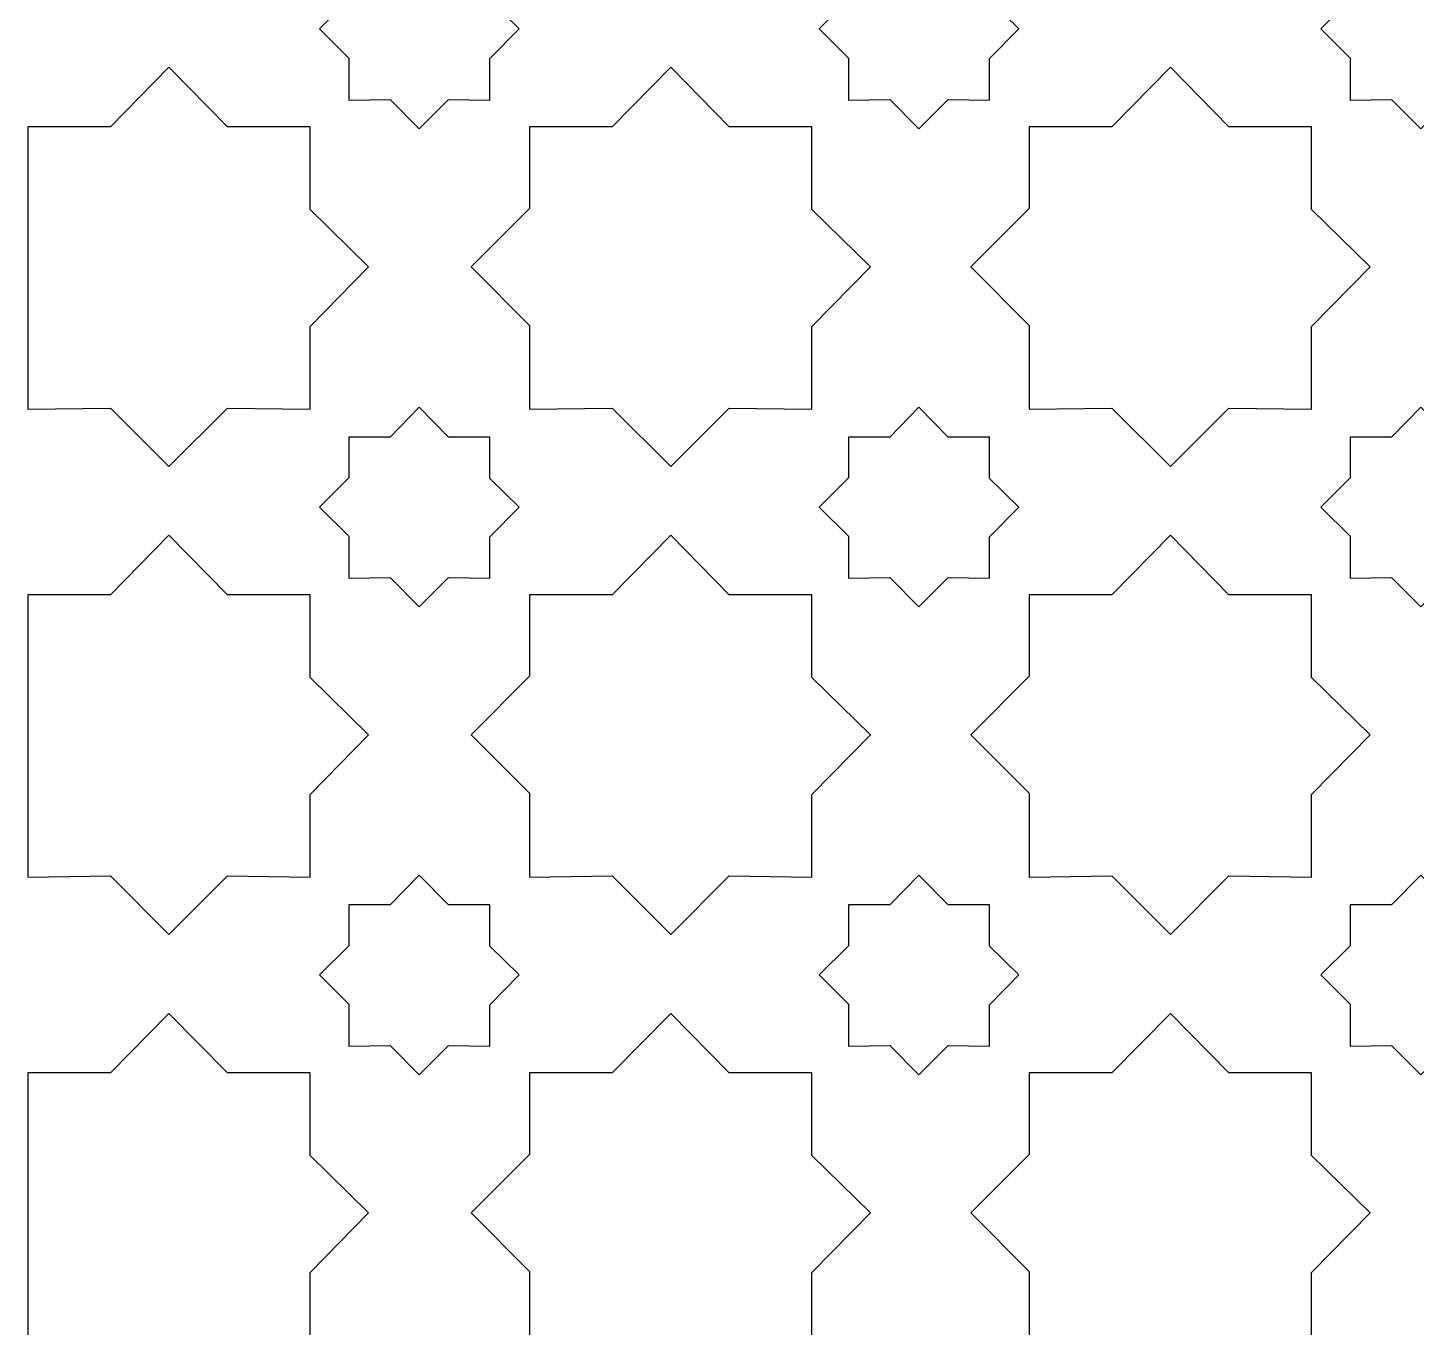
# Model space of a CAD drawing. Header units: centimetres. Extents: x -82 to 82, y -124 to 124.
# Drawn here: x -82.41 to -47.98, y -91.1 to -58.89 of the extents above; entities that cross this region are included whole.
import ezdxf

# ---------------------------------------------------------------- set-up
doc = ezdxf.new("R2010")
doc.units = ezdxf.units.CM
doc.header["$MEASUREMENT"] = 0
doc.layers.add('layer 1', color=7, linetype='Continuous')

msp = doc.modelspace()

# ---------------------------------------------------------------- linework, layer by layer
at = {"layer": 'layer 1', "color": 175}
for points, knots in [([(-74.45316, -58.18754), (-74.45316, -58.18754), (-74.45316, -57.17603), (-74.45316, -57.17603), (-74.45316, -57.17603), (-74.45316, -57.17603), (-73.42795, -57.17603), (-73.42795, -57.17603), (-73.42795, -57.17603), (-73.42795, -57.17603), (-72.70307, -56.43744), (-72.70307, -56.43744), (-72.70307, -56.43744), (-72.70307, -56.43744), (-71.97817, -57.17603), (-71.97817, -57.17603), (-71.97817, -57.17603), (-71.97817, -57.17603), (-70.95298, -57.17603), (-70.95298, -57.17603), (-70.95298, -57.17603), (-70.95298, -57.17603), (-70.95298, -58.20122), (-70.95298, -58.20122), (-70.95298, -58.20122), (-70.95298, -58.20122), (-70.22806, -58.91244), (-70.22806, -58.91244), (-70.22806, -58.91244), (-70.22806, -58.91244), (-70.95298, -59.65105), (-70.95298, -59.65105), (-70.95298, -59.65105), (-70.95298, -59.65105), (-70.95298, -60.67621), (-70.95298, -60.67621), (-70.95298, -60.67621), (-70.95298, -60.67621), (-71.97812, -60.66252), (-71.97812, -60.66252), (-71.97812, -60.66252), (-71.97812, -60.66252), (-72.70307, -61.38744), (-72.70307, -61.38744), (-72.70307, -61.38744), (-72.70307, -61.38744), (-73.42799, -60.66251), (-73.42799, -60.66251), (-73.42799, -60.66251), (-73.42799, -60.66251), (-74.45316, -60.67621), (-74.45316, -60.67621), (-74.45316, -60.67621), (-74.45316, -60.67621), (-74.45316, -59.63734), (-74.45316, -59.63734), (-74.45316, -59.63734), (-74.45316, -59.63734), (-75.17806, -58.91244), (-75.17806, -58.91244), (-75.17806, -58.91244), (-75.17806, -58.91244), (-74.45316, -58.18754), (-74.45316, -58.18754)], [0, 0, 0, 0, 0.05882353, 0.05882353, 0.05882353, 0.05882353, 0.11764706, 0.11764706, 0.11764706, 0.11764706, 0.17647059, 0.17647059, 0.17647059, 0.17647059, 0.23529412, 0.23529412, 0.23529412, 0.23529412, 0.29411765, 0.29411765, 0.29411765, 0.29411765, 0.35294118, 0.35294118, 0.35294118, 0.35294118, 0.41176471, 0.41176471, 0.41176471, 0.41176471, 0.47058824, 0.47058824, 0.47058824, 0.47058824, 0.52941176, 0.52941176, 0.52941176, 0.52941176, 0.58823529, 0.58823529, 0.58823529, 0.58823529, 0.64705882, 0.64705882, 0.64705882, 0.64705882, 0.70588235, 0.70588235, 0.70588235, 0.70588235, 0.76470588, 0.76470588, 0.76470588, 0.76470588, 0.82352941, 0.82352941, 0.82352941, 0.82352941, 0.88235294, 0.88235294, 0.88235294, 0.88235294, 1, 1, 1, 1]), ([(-62.06116, -58.18754), (-62.06116, -58.18754), (-62.06116, -57.17603), (-62.06116, -57.17603), (-62.06116, -57.17603), (-62.06116, -57.17603), (-61.03595, -57.17603), (-61.03595, -57.17603), (-61.03595, -57.17603), (-61.03595, -57.17603), (-60.31107, -56.43744), (-60.31107, -56.43744), (-60.31107, -56.43744), (-60.31107, -56.43744), (-59.58617, -57.17603), (-59.58617, -57.17603), (-59.58617, -57.17603), (-59.58617, -57.17603), (-58.56098, -57.17603), (-58.56098, -57.17603), (-58.56098, -57.17603), (-58.56098, -57.17603), (-58.56098, -58.20122), (-58.56098, -58.20122), (-58.56098, -58.20122), (-58.56098, -58.20122), (-57.83606, -58.91244), (-57.83606, -58.91244), (-57.83606, -58.91244), (-57.83606, -58.91244), (-58.56098, -59.65105), (-58.56098, -59.65105), (-58.56098, -59.65105), (-58.56098, -59.65105), (-58.56098, -60.67621), (-58.56098, -60.67621), (-58.56098, -60.67621), (-58.56098, -60.67621), (-59.58612, -60.66252), (-59.58612, -60.66252), (-59.58612, -60.66252), (-59.58612, -60.66252), (-60.31107, -61.38744), (-60.31107, -61.38744), (-60.31107, -61.38744), (-60.31107, -61.38744), (-61.03599, -60.66251), (-61.03599, -60.66251), (-61.03599, -60.66251), (-61.03599, -60.66251), (-62.06116, -60.67621), (-62.06116, -60.67621), (-62.06116, -60.67621), (-62.06116, -60.67621), (-62.06116, -59.63734), (-62.06116, -59.63734), (-62.06116, -59.63734), (-62.06116, -59.63734), (-62.78606, -58.91244), (-62.78606, -58.91244), (-62.78606, -58.91244), (-62.78606, -58.91244), (-62.06116, -58.18754), (-62.06116, -58.18754)], [0, 0, 0, 0, 0.05882353, 0.05882353, 0.05882353, 0.05882353, 0.11764706, 0.11764706, 0.11764706, 0.11764706, 0.17647059, 0.17647059, 0.17647059, 0.17647059, 0.23529412, 0.23529412, 0.23529412, 0.23529412, 0.29411765, 0.29411765, 0.29411765, 0.29411765, 0.35294118, 0.35294118, 0.35294118, 0.35294118, 0.41176471, 0.41176471, 0.41176471, 0.41176471, 0.47058824, 0.47058824, 0.47058824, 0.47058824, 0.52941176, 0.52941176, 0.52941176, 0.52941176, 0.58823529, 0.58823529, 0.58823529, 0.58823529, 0.64705882, 0.64705882, 0.64705882, 0.64705882, 0.70588235, 0.70588235, 0.70588235, 0.70588235, 0.76470588, 0.76470588, 0.76470588, 0.76470588, 0.82352941, 0.82352941, 0.82352941, 0.82352941, 0.88235294, 0.88235294, 0.88235294, 0.88235294, 1, 1, 1, 1]), ([(-49.61516, -58.18754), (-49.61516, -58.18754), (-49.61516, -57.17603), (-49.61516, -57.17603), (-49.61516, -57.17603), (-49.61516, -57.17603), (-48.58995, -57.17603), (-48.58995, -57.17603), (-48.58995, -57.17603), (-48.58995, -57.17603), (-47.86507, -56.43744), (-47.86507, -56.43744), (-47.86507, -56.43744), (-47.86507, -56.43744), (-47.14017, -57.17603), (-47.14017, -57.17603), (-47.14017, -57.17603), (-47.14017, -57.17603), (-46.11498, -57.17603), (-46.11498, -57.17603), (-46.11498, -57.17603), (-46.11498, -57.17603), (-46.11498, -58.20122), (-46.11498, -58.20122), (-46.11498, -58.20122), (-46.11498, -58.20122), (-45.39006, -58.91244), (-45.39006, -58.91244), (-45.39006, -58.91244), (-45.39006, -58.91244), (-46.11498, -59.65105), (-46.11498, -59.65105), (-46.11498, -59.65105), (-46.11498, -59.65105), (-46.11498, -60.67621), (-46.11498, -60.67621), (-46.11498, -60.67621), (-46.11498, -60.67621), (-47.14012, -60.66252), (-47.14012, -60.66252), (-47.14012, -60.66252), (-47.14012, -60.66252), (-47.86507, -61.38744), (-47.86507, -61.38744), (-47.86507, -61.38744), (-47.86507, -61.38744), (-48.58999, -60.66251), (-48.58999, -60.66251), (-48.58999, -60.66251), (-48.58999, -60.66251), (-49.61516, -60.67621), (-49.61516, -60.67621), (-49.61516, -60.67621), (-49.61516, -60.67621), (-49.61516, -59.63734), (-49.61516, -59.63734), (-49.61516, -59.63734), (-49.61516, -59.63734), (-50.34006, -58.91244), (-50.34006, -58.91244), (-50.34006, -58.91244), (-50.34006, -58.91244), (-49.61516, -58.18754), (-49.61516, -58.18754)], [0, 0, 0, 0, 0.05882353, 0.05882353, 0.05882353, 0.05882353, 0.11764706, 0.11764706, 0.11764706, 0.11764706, 0.17647059, 0.17647059, 0.17647059, 0.17647059, 0.23529412, 0.23529412, 0.23529412, 0.23529412, 0.29411765, 0.29411765, 0.29411765, 0.29411765, 0.35294118, 0.35294118, 0.35294118, 0.35294118, 0.41176471, 0.41176471, 0.41176471, 0.41176471, 0.47058824, 0.47058824, 0.47058824, 0.47058824, 0.52941176, 0.52941176, 0.52941176, 0.52941176, 0.58823529, 0.58823529, 0.58823529, 0.58823529, 0.64705882, 0.64705882, 0.64705882, 0.64705882, 0.70588235, 0.70588235, 0.70588235, 0.70588235, 0.76470588, 0.76470588, 0.76470588, 0.76470588, 0.82352941, 0.82352941, 0.82352941, 0.82352941, 0.88235294, 0.88235294, 0.88235294, 0.88235294, 1, 1, 1, 1]), ([(-82.41179, -61.34049), (-82.41179, -61.34049), (-80.36148, -61.34049), (-80.36148, -61.34049), (-80.36148, -61.34049), (-80.36148, -61.34049), (-78.91178, -59.86339), (-78.91178, -59.86339), (-78.91178, -59.86339), (-78.91178, -59.86339), (-77.46207, -61.34049), (-77.46207, -61.34049), (-77.46207, -61.34049), (-77.46207, -61.34049), (-75.41179, -61.34049), (-75.41179, -61.34049), (-75.41179, -61.34049), (-75.41179, -61.34049), (-75.41179, -63.39077), (-75.41179, -63.39077), (-75.41179, -63.39077), (-75.41179, -63.39077), (-73.96203, -64.81314), (-73.96203, -64.81314), (-73.96203, -64.81314), (-73.96203, -64.81314), (-75.41179, -66.29028), (-75.41179, -66.29028), (-75.41179, -66.29028), (-75.41179, -66.29028), (-75.41179, -68.34049), (-75.41179, -68.34049), (-75.41179, -68.34049), (-75.41179, -68.34049), (-77.46196, -68.31311), (-77.46196, -68.31311), (-77.46196, -68.31311), (-77.46196, -68.31311), (-78.91178, -69.76288), (-78.91178, -69.76288), (-78.91178, -69.76288), (-78.91178, -69.76288), (-80.36156, -68.3131), (-80.36156, -68.3131), (-80.36156, -68.3131), (-80.36156, -68.3131), (-82.41179, -68.34049), (-82.41179, -68.34049), (-82.41179, -68.34049), (-82.41179, -66.00716), (-82.41178, -63.67382), (-82.41179, -61.34049)], [0, 0, 0, 0, 0.07142857, 0.07142857, 0.07142857, 0.07142857, 0.14285714, 0.14285714, 0.14285714, 0.14285714, 0.21428571, 0.21428571, 0.21428571, 0.21428571, 0.28571429, 0.28571429, 0.28571429, 0.28571429, 0.35714286, 0.35714286, 0.35714286, 0.35714286, 0.42857143, 0.42857143, 0.42857143, 0.42857143, 0.5, 0.5, 0.5, 0.5, 0.57142857, 0.57142857, 0.57142857, 0.57142857, 0.64285714, 0.64285714, 0.64285714, 0.64285714, 0.71428571, 0.71428571, 0.71428571, 0.71428571, 0.78571429, 0.78571429, 0.78571429, 0.78571429, 0.85714286, 0.85714286, 0.85714286, 0.85714286, 1, 1, 1, 1]), ([(-69.96578, -63.36341), (-69.96578, -63.36341), (-69.96579, -61.34049), (-69.96579, -61.34049), (-69.96579, -61.34049), (-69.96579, -61.34049), (-67.91548, -61.34049), (-67.91548, -61.34049), (-67.91548, -61.34049), (-67.91548, -61.34049), (-66.46578, -59.86339), (-66.46578, -59.86339), (-66.46578, -59.86339), (-66.46578, -59.86339), (-65.01607, -61.34049), (-65.01607, -61.34049), (-65.01607, -61.34049), (-65.01607, -61.34049), (-62.96579, -61.34049), (-62.96579, -61.34049), (-62.96579, -61.34049), (-62.96579, -61.34049), (-62.96579, -63.39077), (-62.96579, -63.39077), (-62.96579, -63.39077), (-62.96579, -63.39077), (-61.51603, -64.81314), (-61.51603, -64.81314), (-61.51603, -64.81314), (-61.51603, -64.81314), (-62.96579, -66.29028), (-62.96579, -66.29028), (-62.96579, -66.29028), (-62.96579, -66.29028), (-62.96579, -68.34049), (-62.96579, -68.34049), (-62.96579, -68.34049), (-62.96579, -68.34049), (-65.01596, -68.31311), (-65.01596, -68.31311), (-65.01596, -68.31311), (-65.01596, -68.31311), (-66.46578, -69.76288), (-66.46578, -69.76288), (-66.46578, -69.76288), (-66.46578, -69.76288), (-67.91556, -68.3131), (-67.91556, -68.3131), (-67.91556, -68.3131), (-67.91556, -68.3131), (-69.96579, -68.34049), (-69.96579, -68.34049), (-69.96579, -68.34049), (-69.96579, -68.34049), (-69.96579, -66.26287), (-69.96579, -66.26287), (-69.96579, -66.26287), (-69.96579, -66.26287), (-71.41552, -64.81314), (-71.41552, -64.81314), (-71.41552, -64.81314), (-71.41552, -64.81314), (-69.96578, -63.36341), (-69.96578, -63.36341)], [0, 0, 0, 0, 0.05882353, 0.05882353, 0.05882353, 0.05882353, 0.11764706, 0.11764706, 0.11764706, 0.11764706, 0.17647059, 0.17647059, 0.17647059, 0.17647059, 0.23529412, 0.23529412, 0.23529412, 0.23529412, 0.29411765, 0.29411765, 0.29411765, 0.29411765, 0.35294118, 0.35294118, 0.35294118, 0.35294118, 0.41176471, 0.41176471, 0.41176471, 0.41176471, 0.47058824, 0.47058824, 0.47058824, 0.47058824, 0.52941176, 0.52941176, 0.52941176, 0.52941176, 0.58823529, 0.58823529, 0.58823529, 0.58823529, 0.64705882, 0.64705882, 0.64705882, 0.64705882, 0.70588235, 0.70588235, 0.70588235, 0.70588235, 0.76470588, 0.76470588, 0.76470588, 0.76470588, 0.82352941, 0.82352941, 0.82352941, 0.82352941, 0.88235294, 0.88235294, 0.88235294, 0.88235294, 1, 1, 1, 1]), ([(-57.57378, -63.36341), (-57.57378, -63.36341), (-57.57379, -61.34049), (-57.57379, -61.34049), (-57.57379, -61.34049), (-57.57379, -61.34049), (-55.52348, -61.34049), (-55.52348, -61.34049), (-55.52348, -61.34049), (-55.52348, -61.34049), (-54.07378, -59.86339), (-54.07378, -59.86339), (-54.07378, -59.86339), (-54.07378, -59.86339), (-52.62407, -61.34049), (-52.62407, -61.34049), (-52.62407, -61.34049), (-52.62407, -61.34049), (-50.57379, -61.34049), (-50.57379, -61.34049), (-50.57379, -61.34049), (-50.57379, -61.34049), (-50.57379, -63.39077), (-50.57379, -63.39077), (-50.57379, -63.39077), (-50.57379, -63.39077), (-49.12403, -64.81314), (-49.12403, -64.81314), (-49.12403, -64.81314), (-49.12403, -64.81314), (-50.57379, -66.29028), (-50.57379, -66.29028), (-50.57379, -66.29028), (-50.57379, -66.29028), (-50.57379, -68.34049), (-50.57379, -68.34049), (-50.57379, -68.34049), (-50.57379, -68.34049), (-52.62396, -68.31311), (-52.62396, -68.31311), (-52.62396, -68.31311), (-52.62396, -68.31311), (-54.07378, -69.76288), (-54.07378, -69.76288), (-54.07378, -69.76288), (-54.07378, -69.76288), (-55.52356, -68.3131), (-55.52356, -68.3131), (-55.52356, -68.3131), (-55.52356, -68.3131), (-57.57379, -68.34049), (-57.57379, -68.34049), (-57.57379, -68.34049), (-57.57379, -68.34049), (-57.57379, -66.26287), (-57.57379, -66.26287), (-57.57379, -66.26287), (-57.57379, -66.26287), (-59.02352, -64.81314), (-59.02352, -64.81314), (-59.02352, -64.81314), (-59.02352, -64.81314), (-57.57378, -63.36341), (-57.57378, -63.36341)], [0, 0, 0, 0, 0.05882353, 0.05882353, 0.05882353, 0.05882353, 0.11764706, 0.11764706, 0.11764706, 0.11764706, 0.17647059, 0.17647059, 0.17647059, 0.17647059, 0.23529412, 0.23529412, 0.23529412, 0.23529412, 0.29411765, 0.29411765, 0.29411765, 0.29411765, 0.35294118, 0.35294118, 0.35294118, 0.35294118, 0.41176471, 0.41176471, 0.41176471, 0.41176471, 0.47058824, 0.47058824, 0.47058824, 0.47058824, 0.52941176, 0.52941176, 0.52941176, 0.52941176, 0.58823529, 0.58823529, 0.58823529, 0.58823529, 0.64705882, 0.64705882, 0.64705882, 0.64705882, 0.70588235, 0.70588235, 0.70588235, 0.70588235, 0.76470588, 0.76470588, 0.76470588, 0.76470588, 0.82352941, 0.82352941, 0.82352941, 0.82352941, 0.88235294, 0.88235294, 0.88235294, 0.88235294, 1, 1, 1, 1]), ([(-74.45316, -70.04324), (-74.45316, -70.04324), (-74.45316, -69.03173), (-74.45316, -69.03173), (-74.45316, -69.03173), (-74.45316, -69.03173), (-73.42795, -69.03173), (-73.42795, -69.03173), (-73.42795, -69.03173), (-73.42795, -69.03173), (-72.70307, -68.29314), (-72.70307, -68.29314), (-72.70307, -68.29314), (-72.70307, -68.29314), (-71.97817, -69.03173), (-71.97817, -69.03173), (-71.97817, -69.03173), (-71.97817, -69.03173), (-70.95298, -69.03173), (-70.95298, -69.03173), (-70.95298, -69.03173), (-70.95298, -69.03173), (-70.95298, -70.05692), (-70.95298, -70.05692), (-70.95298, -70.05692), (-70.95298, -70.05692), (-70.22806, -70.76814), (-70.22806, -70.76814), (-70.22806, -70.76814), (-70.22806, -70.76814), (-70.95298, -71.50675), (-70.95298, -71.50675), (-70.95298, -71.50675), (-70.95298, -71.50675), (-70.95298, -72.53191), (-70.95298, -72.53191), (-70.95298, -72.53191), (-70.95298, -72.53191), (-71.97812, -72.51822), (-71.97812, -72.51822), (-71.97812, -72.51822), (-71.97812, -72.51822), (-72.70307, -73.24314), (-72.70307, -73.24314), (-72.70307, -73.24314), (-72.70307, -73.24314), (-73.42799, -72.51821), (-73.42799, -72.51821), (-73.42799, -72.51821), (-73.42799, -72.51821), (-74.45316, -72.53191), (-74.45316, -72.53191), (-74.45316, -72.53191), (-74.45316, -72.53191), (-74.45316, -71.49304), (-74.45316, -71.49304), (-74.45316, -71.49304), (-74.45316, -71.49304), (-75.17806, -70.76814), (-75.17806, -70.76814), (-75.17806, -70.76814), (-75.17806, -70.76814), (-74.45316, -70.04324), (-74.45316, -70.04324)], [0, 0, 0, 0, 0.05882353, 0.05882353, 0.05882353, 0.05882353, 0.11764706, 0.11764706, 0.11764706, 0.11764706, 0.17647059, 0.17647059, 0.17647059, 0.17647059, 0.23529412, 0.23529412, 0.23529412, 0.23529412, 0.29411765, 0.29411765, 0.29411765, 0.29411765, 0.35294118, 0.35294118, 0.35294118, 0.35294118, 0.41176471, 0.41176471, 0.41176471, 0.41176471, 0.47058824, 0.47058824, 0.47058824, 0.47058824, 0.52941176, 0.52941176, 0.52941176, 0.52941176, 0.58823529, 0.58823529, 0.58823529, 0.58823529, 0.64705882, 0.64705882, 0.64705882, 0.64705882, 0.70588235, 0.70588235, 0.70588235, 0.70588235, 0.76470588, 0.76470588, 0.76470588, 0.76470588, 0.82352941, 0.82352941, 0.82352941, 0.82352941, 0.88235294, 0.88235294, 0.88235294, 0.88235294, 1, 1, 1, 1]), ([(-62.06116, -70.04324), (-62.06116, -70.04324), (-62.06116, -69.03173), (-62.06116, -69.03173), (-62.06116, -69.03173), (-62.06116, -69.03173), (-61.03595, -69.03173), (-61.03595, -69.03173), (-61.03595, -69.03173), (-61.03595, -69.03173), (-60.31107, -68.29314), (-60.31107, -68.29314), (-60.31107, -68.29314), (-60.31107, -68.29314), (-59.58617, -69.03173), (-59.58617, -69.03173), (-59.58617, -69.03173), (-59.58617, -69.03173), (-58.56098, -69.03173), (-58.56098, -69.03173), (-58.56098, -69.03173), (-58.56098, -69.03173), (-58.56098, -70.05692), (-58.56098, -70.05692), (-58.56098, -70.05692), (-58.56098, -70.05692), (-57.83606, -70.76814), (-57.83606, -70.76814), (-57.83606, -70.76814), (-57.83606, -70.76814), (-58.56098, -71.50675), (-58.56098, -71.50675), (-58.56098, -71.50675), (-58.56098, -71.50675), (-58.56098, -72.53191), (-58.56098, -72.53191), (-58.56098, -72.53191), (-58.56098, -72.53191), (-59.58612, -72.51822), (-59.58612, -72.51822), (-59.58612, -72.51822), (-59.58612, -72.51822), (-60.31107, -73.24314), (-60.31107, -73.24314), (-60.31107, -73.24314), (-60.31107, -73.24314), (-61.03599, -72.51821), (-61.03599, -72.51821), (-61.03599, -72.51821), (-61.03599, -72.51821), (-62.06116, -72.53191), (-62.06116, -72.53191), (-62.06116, -72.53191), (-62.06116, -72.53191), (-62.06116, -71.49304), (-62.06116, -71.49304), (-62.06116, -71.49304), (-62.06116, -71.49304), (-62.78606, -70.76814), (-62.78606, -70.76814), (-62.78606, -70.76814), (-62.78606, -70.76814), (-62.06116, -70.04324), (-62.06116, -70.04324)], [0, 0, 0, 0, 0.05882353, 0.05882353, 0.05882353, 0.05882353, 0.11764706, 0.11764706, 0.11764706, 0.11764706, 0.17647059, 0.17647059, 0.17647059, 0.17647059, 0.23529412, 0.23529412, 0.23529412, 0.23529412, 0.29411765, 0.29411765, 0.29411765, 0.29411765, 0.35294118, 0.35294118, 0.35294118, 0.35294118, 0.41176471, 0.41176471, 0.41176471, 0.41176471, 0.47058824, 0.47058824, 0.47058824, 0.47058824, 0.52941176, 0.52941176, 0.52941176, 0.52941176, 0.58823529, 0.58823529, 0.58823529, 0.58823529, 0.64705882, 0.64705882, 0.64705882, 0.64705882, 0.70588235, 0.70588235, 0.70588235, 0.70588235, 0.76470588, 0.76470588, 0.76470588, 0.76470588, 0.82352941, 0.82352941, 0.82352941, 0.82352941, 0.88235294, 0.88235294, 0.88235294, 0.88235294, 1, 1, 1, 1]), ([(-49.61516, -70.04324), (-49.61516, -70.04324), (-49.61516, -69.03173), (-49.61516, -69.03173), (-49.61516, -69.03173), (-49.61516, -69.03173), (-48.58995, -69.03173), (-48.58995, -69.03173), (-48.58995, -69.03173), (-48.58995, -69.03173), (-47.86507, -68.29314), (-47.86507, -68.29314), (-47.86507, -68.29314), (-47.86507, -68.29314), (-47.14017, -69.03173), (-47.14017, -69.03173), (-47.14017, -69.03173), (-47.14017, -69.03173), (-46.11498, -69.03173), (-46.11498, -69.03173), (-46.11498, -69.03173), (-46.11498, -69.03173), (-46.11498, -70.05692), (-46.11498, -70.05692), (-46.11498, -70.05692), (-46.11498, -70.05692), (-45.39006, -70.76814), (-45.39006, -70.76814), (-45.39006, -70.76814), (-45.39006, -70.76814), (-46.11498, -71.50675), (-46.11498, -71.50675), (-46.11498, -71.50675), (-46.11498, -71.50675), (-46.11498, -72.53191), (-46.11498, -72.53191), (-46.11498, -72.53191), (-46.11498, -72.53191), (-47.14012, -72.51822), (-47.14012, -72.51822), (-47.14012, -72.51822), (-47.14012, -72.51822), (-47.86507, -73.24314), (-47.86507, -73.24314), (-47.86507, -73.24314), (-47.86507, -73.24314), (-48.58999, -72.51821), (-48.58999, -72.51821), (-48.58999, -72.51821), (-48.58999, -72.51821), (-49.61516, -72.53191), (-49.61516, -72.53191), (-49.61516, -72.53191), (-49.61516, -72.53191), (-49.61516, -71.49304), (-49.61516, -71.49304), (-49.61516, -71.49304), (-49.61516, -71.49304), (-50.34006, -70.76814), (-50.34006, -70.76814), (-50.34006, -70.76814), (-50.34006, -70.76814), (-49.61516, -70.04324), (-49.61516, -70.04324)], [0, 0, 0, 0, 0.05882353, 0.05882353, 0.05882353, 0.05882353, 0.11764706, 0.11764706, 0.11764706, 0.11764706, 0.17647059, 0.17647059, 0.17647059, 0.17647059, 0.23529412, 0.23529412, 0.23529412, 0.23529412, 0.29411765, 0.29411765, 0.29411765, 0.29411765, 0.35294118, 0.35294118, 0.35294118, 0.35294118, 0.41176471, 0.41176471, 0.41176471, 0.41176471, 0.47058824, 0.47058824, 0.47058824, 0.47058824, 0.52941176, 0.52941176, 0.52941176, 0.52941176, 0.58823529, 0.58823529, 0.58823529, 0.58823529, 0.64705882, 0.64705882, 0.64705882, 0.64705882, 0.70588235, 0.70588235, 0.70588235, 0.70588235, 0.76470588, 0.76470588, 0.76470588, 0.76470588, 0.82352941, 0.82352941, 0.82352941, 0.82352941, 0.88235294, 0.88235294, 0.88235294, 0.88235294, 1, 1, 1, 1]), ([(-82.41179, -72.94219), (-82.41179, -72.94219), (-80.36148, -72.94219), (-80.36148, -72.94219), (-80.36148, -72.94219), (-80.36148, -72.94219), (-78.91178, -71.46509), (-78.91178, -71.46509), (-78.91178, -71.46509), (-78.91178, -71.46509), (-77.46207, -72.94219), (-77.46207, -72.94219), (-77.46207, -72.94219), (-77.46207, -72.94219), (-75.41179, -72.94219), (-75.41179, -72.94219), (-75.41179, -72.94219), (-75.41179, -72.94219), (-75.41179, -74.99247), (-75.41179, -74.99247), (-75.41179, -74.99247), (-75.41179, -74.99247), (-73.96203, -76.41484), (-73.96203, -76.41484), (-73.96203, -76.41484), (-73.96203, -76.41484), (-75.41179, -77.89198), (-75.41179, -77.89198), (-75.41179, -77.89198), (-75.41179, -77.89198), (-75.41179, -79.94219), (-75.41179, -79.94219), (-75.41179, -79.94219), (-75.41179, -79.94219), (-77.46196, -79.91481), (-77.46196, -79.91481), (-77.46196, -79.91481), (-77.46196, -79.91481), (-78.91178, -81.36458), (-78.91178, -81.36458), (-78.91178, -81.36458), (-78.91178, -81.36458), (-80.36156, -79.9148), (-80.36156, -79.9148), (-80.36156, -79.9148), (-80.36156, -79.9148), (-82.41179, -79.94219), (-82.41179, -79.94219), (-82.41179, -79.94219), (-82.41179, -77.60886), (-82.41178, -75.27552), (-82.41179, -72.94219)], [0, 0, 0, 0, 0.07142857, 0.07142857, 0.07142857, 0.07142857, 0.14285714, 0.14285714, 0.14285714, 0.14285714, 0.21428571, 0.21428571, 0.21428571, 0.21428571, 0.28571429, 0.28571429, 0.28571429, 0.28571429, 0.35714286, 0.35714286, 0.35714286, 0.35714286, 0.42857143, 0.42857143, 0.42857143, 0.42857143, 0.5, 0.5, 0.5, 0.5, 0.57142857, 0.57142857, 0.57142857, 0.57142857, 0.64285714, 0.64285714, 0.64285714, 0.64285714, 0.71428571, 0.71428571, 0.71428571, 0.71428571, 0.78571429, 0.78571429, 0.78571429, 0.78571429, 0.85714286, 0.85714286, 0.85714286, 0.85714286, 1, 1, 1, 1]), ([(-69.96578, -74.96511), (-69.96578, -74.96511), (-69.96579, -72.94219), (-69.96579, -72.94219), (-69.96579, -72.94219), (-69.96579, -72.94219), (-67.91548, -72.94219), (-67.91548, -72.94219), (-67.91548, -72.94219), (-67.91548, -72.94219), (-66.46578, -71.46509), (-66.46578, -71.46509), (-66.46578, -71.46509), (-66.46578, -71.46509), (-65.01607, -72.94219), (-65.01607, -72.94219), (-65.01607, -72.94219), (-65.01607, -72.94219), (-62.96579, -72.94219), (-62.96579, -72.94219), (-62.96579, -72.94219), (-62.96579, -72.94219), (-62.96579, -74.99247), (-62.96579, -74.99247), (-62.96579, -74.99247), (-62.96579, -74.99247), (-61.51603, -76.41484), (-61.51603, -76.41484), (-61.51603, -76.41484), (-61.51603, -76.41484), (-62.96579, -77.89198), (-62.96579, -77.89198), (-62.96579, -77.89198), (-62.96579, -77.89198), (-62.96579, -79.94219), (-62.96579, -79.94219), (-62.96579, -79.94219), (-62.96579, -79.94219), (-65.01596, -79.91481), (-65.01596, -79.91481), (-65.01596, -79.91481), (-65.01596, -79.91481), (-66.46578, -81.36458), (-66.46578, -81.36458), (-66.46578, -81.36458), (-66.46578, -81.36458), (-67.91556, -79.9148), (-67.91556, -79.9148), (-67.91556, -79.9148), (-67.91556, -79.9148), (-69.96579, -79.94219), (-69.96579, -79.94219), (-69.96579, -79.94219), (-69.96579, -79.94219), (-69.96579, -77.86457), (-69.96579, -77.86457), (-69.96579, -77.86457), (-69.96579, -77.86457), (-71.41552, -76.41484), (-71.41552, -76.41484), (-71.41552, -76.41484), (-71.41552, -76.41484), (-69.96578, -74.96511), (-69.96578, -74.96511)], [0, 0, 0, 0, 0.05882353, 0.05882353, 0.05882353, 0.05882353, 0.11764706, 0.11764706, 0.11764706, 0.11764706, 0.17647059, 0.17647059, 0.17647059, 0.17647059, 0.23529412, 0.23529412, 0.23529412, 0.23529412, 0.29411765, 0.29411765, 0.29411765, 0.29411765, 0.35294118, 0.35294118, 0.35294118, 0.35294118, 0.41176471, 0.41176471, 0.41176471, 0.41176471, 0.47058824, 0.47058824, 0.47058824, 0.47058824, 0.52941176, 0.52941176, 0.52941176, 0.52941176, 0.58823529, 0.58823529, 0.58823529, 0.58823529, 0.64705882, 0.64705882, 0.64705882, 0.64705882, 0.70588235, 0.70588235, 0.70588235, 0.70588235, 0.76470588, 0.76470588, 0.76470588, 0.76470588, 0.82352941, 0.82352941, 0.82352941, 0.82352941, 0.88235294, 0.88235294, 0.88235294, 0.88235294, 1, 1, 1, 1]), ([(-57.57378, -74.96511), (-57.57378, -74.96511), (-57.57379, -72.94219), (-57.57379, -72.94219), (-57.57379, -72.94219), (-57.57379, -72.94219), (-55.52348, -72.94219), (-55.52348, -72.94219), (-55.52348, -72.94219), (-55.52348, -72.94219), (-54.07378, -71.46509), (-54.07378, -71.46509), (-54.07378, -71.46509), (-54.07378, -71.46509), (-52.62407, -72.94219), (-52.62407, -72.94219), (-52.62407, -72.94219), (-52.62407, -72.94219), (-50.57379, -72.94219), (-50.57379, -72.94219), (-50.57379, -72.94219), (-50.57379, -72.94219), (-50.57379, -74.99247), (-50.57379, -74.99247), (-50.57379, -74.99247), (-50.57379, -74.99247), (-49.12403, -76.41484), (-49.12403, -76.41484), (-49.12403, -76.41484), (-49.12403, -76.41484), (-50.57379, -77.89198), (-50.57379, -77.89198), (-50.57379, -77.89198), (-50.57379, -77.89198), (-50.57379, -79.94219), (-50.57379, -79.94219), (-50.57379, -79.94219), (-50.57379, -79.94219), (-52.62396, -79.91481), (-52.62396, -79.91481), (-52.62396, -79.91481), (-52.62396, -79.91481), (-54.07378, -81.36458), (-54.07378, -81.36458), (-54.07378, -81.36458), (-54.07378, -81.36458), (-55.52356, -79.9148), (-55.52356, -79.9148), (-55.52356, -79.9148), (-55.52356, -79.9148), (-57.57379, -79.94219), (-57.57379, -79.94219), (-57.57379, -79.94219), (-57.57379, -79.94219), (-57.57379, -77.86457), (-57.57379, -77.86457), (-57.57379, -77.86457), (-57.57379, -77.86457), (-59.02352, -76.41484), (-59.02352, -76.41484), (-59.02352, -76.41484), (-59.02352, -76.41484), (-57.57378, -74.96511), (-57.57378, -74.96511)], [0, 0, 0, 0, 0.05882353, 0.05882353, 0.05882353, 0.05882353, 0.11764706, 0.11764706, 0.11764706, 0.11764706, 0.17647059, 0.17647059, 0.17647059, 0.17647059, 0.23529412, 0.23529412, 0.23529412, 0.23529412, 0.29411765, 0.29411765, 0.29411765, 0.29411765, 0.35294118, 0.35294118, 0.35294118, 0.35294118, 0.41176471, 0.41176471, 0.41176471, 0.41176471, 0.47058824, 0.47058824, 0.47058824, 0.47058824, 0.52941176, 0.52941176, 0.52941176, 0.52941176, 0.58823529, 0.58823529, 0.58823529, 0.58823529, 0.64705882, 0.64705882, 0.64705882, 0.64705882, 0.70588235, 0.70588235, 0.70588235, 0.70588235, 0.76470588, 0.76470588, 0.76470588, 0.76470588, 0.82352941, 0.82352941, 0.82352941, 0.82352941, 0.88235294, 0.88235294, 0.88235294, 0.88235294, 1, 1, 1, 1]), ([(-74.45316, -81.64494), (-74.45316, -81.64494), (-74.45316, -80.63343), (-74.45316, -80.63343), (-74.45316, -80.63343), (-74.45316, -80.63343), (-73.42795, -80.63343), (-73.42795, -80.63343), (-73.42795, -80.63343), (-73.42795, -80.63343), (-72.70307, -79.89484), (-72.70307, -79.89484), (-72.70307, -79.89484), (-72.70307, -79.89484), (-71.97817, -80.63343), (-71.97817, -80.63343), (-71.97817, -80.63343), (-71.97817, -80.63343), (-70.95298, -80.63343), (-70.95298, -80.63343), (-70.95298, -80.63343), (-70.95298, -80.63343), (-70.95298, -81.65862), (-70.95298, -81.65862), (-70.95298, -81.65862), (-70.95298, -81.65862), (-70.22806, -82.36984), (-70.22806, -82.36984), (-70.22806, -82.36984), (-70.22806, -82.36984), (-70.95298, -83.10845), (-70.95298, -83.10845), (-70.95298, -83.10845), (-70.95298, -83.10845), (-70.95298, -84.13361), (-70.95298, -84.13361), (-70.95298, -84.13361), (-70.95298, -84.13361), (-71.97812, -84.11992), (-71.97812, -84.11992), (-71.97812, -84.11992), (-71.97812, -84.11992), (-72.70307, -84.84484), (-72.70307, -84.84484), (-72.70307, -84.84484), (-72.70307, -84.84484), (-73.42799, -84.11991), (-73.42799, -84.11991), (-73.42799, -84.11991), (-73.42799, -84.11991), (-74.45316, -84.13361), (-74.45316, -84.13361), (-74.45316, -84.13361), (-74.45316, -84.13361), (-74.45316, -83.09474), (-74.45316, -83.09474), (-74.45316, -83.09474), (-74.45316, -83.09474), (-75.17806, -82.36984), (-75.17806, -82.36984), (-75.17806, -82.36984), (-75.17806, -82.36984), (-74.45316, -81.64494), (-74.45316, -81.64494)], [0, 0, 0, 0, 0.05882353, 0.05882353, 0.05882353, 0.05882353, 0.11764706, 0.11764706, 0.11764706, 0.11764706, 0.17647059, 0.17647059, 0.17647059, 0.17647059, 0.23529412, 0.23529412, 0.23529412, 0.23529412, 0.29411765, 0.29411765, 0.29411765, 0.29411765, 0.35294118, 0.35294118, 0.35294118, 0.35294118, 0.41176471, 0.41176471, 0.41176471, 0.41176471, 0.47058824, 0.47058824, 0.47058824, 0.47058824, 0.52941176, 0.52941176, 0.52941176, 0.52941176, 0.58823529, 0.58823529, 0.58823529, 0.58823529, 0.64705882, 0.64705882, 0.64705882, 0.64705882, 0.70588235, 0.70588235, 0.70588235, 0.70588235, 0.76470588, 0.76470588, 0.76470588, 0.76470588, 0.82352941, 0.82352941, 0.82352941, 0.82352941, 0.88235294, 0.88235294, 0.88235294, 0.88235294, 1, 1, 1, 1]), ([(-62.06116, -81.64494), (-62.06116, -81.64494), (-62.06116, -80.63343), (-62.06116, -80.63343), (-62.06116, -80.63343), (-62.06116, -80.63343), (-61.03595, -80.63343), (-61.03595, -80.63343), (-61.03595, -80.63343), (-61.03595, -80.63343), (-60.31107, -79.89484), (-60.31107, -79.89484), (-60.31107, -79.89484), (-60.31107, -79.89484), (-59.58617, -80.63343), (-59.58617, -80.63343), (-59.58617, -80.63343), (-59.58617, -80.63343), (-58.56098, -80.63343), (-58.56098, -80.63343), (-58.56098, -80.63343), (-58.56098, -80.63343), (-58.56098, -81.65862), (-58.56098, -81.65862), (-58.56098, -81.65862), (-58.56098, -81.65862), (-57.83606, -82.36984), (-57.83606, -82.36984), (-57.83606, -82.36984), (-57.83606, -82.36984), (-58.56098, -83.10845), (-58.56098, -83.10845), (-58.56098, -83.10845), (-58.56098, -83.10845), (-58.56098, -84.13361), (-58.56098, -84.13361), (-58.56098, -84.13361), (-58.56098, -84.13361), (-59.58612, -84.11992), (-59.58612, -84.11992), (-59.58612, -84.11992), (-59.58612, -84.11992), (-60.31107, -84.84484), (-60.31107, -84.84484), (-60.31107, -84.84484), (-60.31107, -84.84484), (-61.03599, -84.11991), (-61.03599, -84.11991), (-61.03599, -84.11991), (-61.03599, -84.11991), (-62.06116, -84.13361), (-62.06116, -84.13361), (-62.06116, -84.13361), (-62.06116, -84.13361), (-62.06116, -83.09474), (-62.06116, -83.09474), (-62.06116, -83.09474), (-62.06116, -83.09474), (-62.78606, -82.36984), (-62.78606, -82.36984), (-62.78606, -82.36984), (-62.78606, -82.36984), (-62.06116, -81.64494), (-62.06116, -81.64494)], [0, 0, 0, 0, 0.05882353, 0.05882353, 0.05882353, 0.05882353, 0.11764706, 0.11764706, 0.11764706, 0.11764706, 0.17647059, 0.17647059, 0.17647059, 0.17647059, 0.23529412, 0.23529412, 0.23529412, 0.23529412, 0.29411765, 0.29411765, 0.29411765, 0.29411765, 0.35294118, 0.35294118, 0.35294118, 0.35294118, 0.41176471, 0.41176471, 0.41176471, 0.41176471, 0.47058824, 0.47058824, 0.47058824, 0.47058824, 0.52941176, 0.52941176, 0.52941176, 0.52941176, 0.58823529, 0.58823529, 0.58823529, 0.58823529, 0.64705882, 0.64705882, 0.64705882, 0.64705882, 0.70588235, 0.70588235, 0.70588235, 0.70588235, 0.76470588, 0.76470588, 0.76470588, 0.76470588, 0.82352941, 0.82352941, 0.82352941, 0.82352941, 0.88235294, 0.88235294, 0.88235294, 0.88235294, 1, 1, 1, 1]), ([(-49.61516, -81.64494), (-49.61516, -81.64494), (-49.61516, -80.63343), (-49.61516, -80.63343), (-49.61516, -80.63343), (-49.61516, -80.63343), (-48.58995, -80.63343), (-48.58995, -80.63343), (-48.58995, -80.63343), (-48.58995, -80.63343), (-47.86507, -79.89484), (-47.86507, -79.89484), (-47.86507, -79.89484), (-47.86507, -79.89484), (-47.14017, -80.63343), (-47.14017, -80.63343), (-47.14017, -80.63343), (-47.14017, -80.63343), (-46.11498, -80.63343), (-46.11498, -80.63343), (-46.11498, -80.63343), (-46.11498, -80.63343), (-46.11498, -81.65862), (-46.11498, -81.65862), (-46.11498, -81.65862), (-46.11498, -81.65862), (-45.39006, -82.36984), (-45.39006, -82.36984), (-45.39006, -82.36984), (-45.39006, -82.36984), (-46.11498, -83.10845), (-46.11498, -83.10845), (-46.11498, -83.10845), (-46.11498, -83.10845), (-46.11498, -84.13361), (-46.11498, -84.13361), (-46.11498, -84.13361), (-46.11498, -84.13361), (-47.14012, -84.11992), (-47.14012, -84.11992), (-47.14012, -84.11992), (-47.14012, -84.11992), (-47.86507, -84.84484), (-47.86507, -84.84484), (-47.86507, -84.84484), (-47.86507, -84.84484), (-48.58999, -84.11991), (-48.58999, -84.11991), (-48.58999, -84.11991), (-48.58999, -84.11991), (-49.61516, -84.13361), (-49.61516, -84.13361), (-49.61516, -84.13361), (-49.61516, -84.13361), (-49.61516, -83.09474), (-49.61516, -83.09474), (-49.61516, -83.09474), (-49.61516, -83.09474), (-50.34006, -82.36984), (-50.34006, -82.36984), (-50.34006, -82.36984), (-50.34006, -82.36984), (-49.61516, -81.64494), (-49.61516, -81.64494)], [0, 0, 0, 0, 0.05882353, 0.05882353, 0.05882353, 0.05882353, 0.11764706, 0.11764706, 0.11764706, 0.11764706, 0.17647059, 0.17647059, 0.17647059, 0.17647059, 0.23529412, 0.23529412, 0.23529412, 0.23529412, 0.29411765, 0.29411765, 0.29411765, 0.29411765, 0.35294118, 0.35294118, 0.35294118, 0.35294118, 0.41176471, 0.41176471, 0.41176471, 0.41176471, 0.47058824, 0.47058824, 0.47058824, 0.47058824, 0.52941176, 0.52941176, 0.52941176, 0.52941176, 0.58823529, 0.58823529, 0.58823529, 0.58823529, 0.64705882, 0.64705882, 0.64705882, 0.64705882, 0.70588235, 0.70588235, 0.70588235, 0.70588235, 0.76470588, 0.76470588, 0.76470588, 0.76470588, 0.82352941, 0.82352941, 0.82352941, 0.82352941, 0.88235294, 0.88235294, 0.88235294, 0.88235294, 1, 1, 1, 1]), ([(-82.41179, -84.79789), (-82.41179, -84.79789), (-80.36148, -84.79789), (-80.36148, -84.79789), (-80.36148, -84.79789), (-80.36148, -84.79789), (-78.91178, -83.32079), (-78.91178, -83.32079), (-78.91178, -83.32079), (-78.91178, -83.32079), (-77.46207, -84.79789), (-77.46207, -84.79789), (-77.46207, -84.79789), (-77.46207, -84.79789), (-75.41179, -84.79789), (-75.41179, -84.79789), (-75.41179, -84.79789), (-75.41179, -84.79789), (-75.41179, -86.84817), (-75.41179, -86.84817), (-75.41179, -86.84817), (-75.41179, -86.84817), (-73.96203, -88.27054), (-73.96203, -88.27054), (-73.96203, -88.27054), (-73.96203, -88.27054), (-75.41179, -89.74768), (-75.41179, -89.74768), (-75.41179, -89.74768), (-75.41179, -89.74768), (-75.41179, -91.79789), (-75.41179, -91.79789), (-75.41179, -91.79789), (-75.41179, -91.79789), (-77.46196, -91.77051), (-77.46196, -91.77051), (-77.46196, -91.77051), (-77.46196, -91.77051), (-78.91178, -93.22028), (-78.91178, -93.22028), (-78.91178, -93.22028), (-78.91178, -93.22028), (-80.36156, -91.7705), (-80.36156, -91.7705), (-80.36156, -91.7705), (-80.36156, -91.7705), (-82.41179, -91.79789), (-82.41179, -91.79789), (-82.41179, -91.79789), (-82.41179, -89.46456), (-82.41178, -87.13122), (-82.41179, -84.79789)], [0, 0, 0, 0, 0.07142857, 0.07142857, 0.07142857, 0.07142857, 0.14285714, 0.14285714, 0.14285714, 0.14285714, 0.21428571, 0.21428571, 0.21428571, 0.21428571, 0.28571429, 0.28571429, 0.28571429, 0.28571429, 0.35714286, 0.35714286, 0.35714286, 0.35714286, 0.42857143, 0.42857143, 0.42857143, 0.42857143, 0.5, 0.5, 0.5, 0.5, 0.57142857, 0.57142857, 0.57142857, 0.57142857, 0.64285714, 0.64285714, 0.64285714, 0.64285714, 0.71428571, 0.71428571, 0.71428571, 0.71428571, 0.78571429, 0.78571429, 0.78571429, 0.78571429, 0.85714286, 0.85714286, 0.85714286, 0.85714286, 1, 1, 1, 1]), ([(-69.96578, -86.82081), (-69.96578, -86.82081), (-69.96579, -84.79789), (-69.96579, -84.79789), (-69.96579, -84.79789), (-69.96579, -84.79789), (-67.91548, -84.79789), (-67.91548, -84.79789), (-67.91548, -84.79789), (-67.91548, -84.79789), (-66.46578, -83.32079), (-66.46578, -83.32079), (-66.46578, -83.32079), (-66.46578, -83.32079), (-65.01607, -84.79789), (-65.01607, -84.79789), (-65.01607, -84.79789), (-65.01607, -84.79789), (-62.96579, -84.79789), (-62.96579, -84.79789), (-62.96579, -84.79789), (-62.96579, -84.79789), (-62.96579, -86.84817), (-62.96579, -86.84817), (-62.96579, -86.84817), (-62.96579, -86.84817), (-61.51603, -88.27054), (-61.51603, -88.27054), (-61.51603, -88.27054), (-61.51603, -88.27054), (-62.96579, -89.74768), (-62.96579, -89.74768), (-62.96579, -89.74768), (-62.96579, -89.74768), (-62.96579, -91.79789), (-62.96579, -91.79789), (-62.96579, -91.79789), (-62.96579, -91.79789), (-65.01596, -91.77051), (-65.01596, -91.77051), (-65.01596, -91.77051), (-65.01596, -91.77051), (-66.46578, -93.22028), (-66.46578, -93.22028), (-66.46578, -93.22028), (-66.46578, -93.22028), (-67.91556, -91.7705), (-67.91556, -91.7705), (-67.91556, -91.7705), (-67.91556, -91.7705), (-69.96579, -91.79789), (-69.96579, -91.79789), (-69.96579, -91.79789), (-69.96579, -91.79789), (-69.96579, -89.72027), (-69.96579, -89.72027), (-69.96579, -89.72027), (-69.96579, -89.72027), (-71.41552, -88.27054), (-71.41552, -88.27054), (-71.41552, -88.27054), (-71.41552, -88.27054), (-69.96578, -86.82081), (-69.96578, -86.82081)], [0, 0, 0, 0, 0.05882353, 0.05882353, 0.05882353, 0.05882353, 0.11764706, 0.11764706, 0.11764706, 0.11764706, 0.17647059, 0.17647059, 0.17647059, 0.17647059, 0.23529412, 0.23529412, 0.23529412, 0.23529412, 0.29411765, 0.29411765, 0.29411765, 0.29411765, 0.35294118, 0.35294118, 0.35294118, 0.35294118, 0.41176471, 0.41176471, 0.41176471, 0.41176471, 0.47058824, 0.47058824, 0.47058824, 0.47058824, 0.52941176, 0.52941176, 0.52941176, 0.52941176, 0.58823529, 0.58823529, 0.58823529, 0.58823529, 0.64705882, 0.64705882, 0.64705882, 0.64705882, 0.70588235, 0.70588235, 0.70588235, 0.70588235, 0.76470588, 0.76470588, 0.76470588, 0.76470588, 0.82352941, 0.82352941, 0.82352941, 0.82352941, 0.88235294, 0.88235294, 0.88235294, 0.88235294, 1, 1, 1, 1]), ([(-57.57378, -86.82081), (-57.57378, -86.82081), (-57.57379, -84.79789), (-57.57379, -84.79789), (-57.57379, -84.79789), (-57.57379, -84.79789), (-55.52348, -84.79789), (-55.52348, -84.79789), (-55.52348, -84.79789), (-55.52348, -84.79789), (-54.07378, -83.32079), (-54.07378, -83.32079), (-54.07378, -83.32079), (-54.07378, -83.32079), (-52.62407, -84.79789), (-52.62407, -84.79789), (-52.62407, -84.79789), (-52.62407, -84.79789), (-50.57379, -84.79789), (-50.57379, -84.79789), (-50.57379, -84.79789), (-50.57379, -84.79789), (-50.57379, -86.84817), (-50.57379, -86.84817), (-50.57379, -86.84817), (-50.57379, -86.84817), (-49.12403, -88.27054), (-49.12403, -88.27054), (-49.12403, -88.27054), (-49.12403, -88.27054), (-50.57379, -89.74768), (-50.57379, -89.74768), (-50.57379, -89.74768), (-50.57379, -89.74768), (-50.57379, -91.79789), (-50.57379, -91.79789), (-50.57379, -91.79789), (-50.57379, -91.79789), (-52.62396, -91.77051), (-52.62396, -91.77051), (-52.62396, -91.77051), (-52.62396, -91.77051), (-54.07378, -93.22028), (-54.07378, -93.22028), (-54.07378, -93.22028), (-54.07378, -93.22028), (-55.52356, -91.7705), (-55.52356, -91.7705), (-55.52356, -91.7705), (-55.52356, -91.7705), (-57.57379, -91.79789), (-57.57379, -91.79789), (-57.57379, -91.79789), (-57.57379, -91.79789), (-57.57379, -89.72027), (-57.57379, -89.72027), (-57.57379, -89.72027), (-57.57379, -89.72027), (-59.02352, -88.27054), (-59.02352, -88.27054), (-59.02352, -88.27054), (-59.02352, -88.27054), (-57.57378, -86.82081), (-57.57378, -86.82081)], [0, 0, 0, 0, 0.05882353, 0.05882353, 0.05882353, 0.05882353, 0.11764706, 0.11764706, 0.11764706, 0.11764706, 0.17647059, 0.17647059, 0.17647059, 0.17647059, 0.23529412, 0.23529412, 0.23529412, 0.23529412, 0.29411765, 0.29411765, 0.29411765, 0.29411765, 0.35294118, 0.35294118, 0.35294118, 0.35294118, 0.41176471, 0.41176471, 0.41176471, 0.41176471, 0.47058824, 0.47058824, 0.47058824, 0.47058824, 0.52941176, 0.52941176, 0.52941176, 0.52941176, 0.58823529, 0.58823529, 0.58823529, 0.58823529, 0.64705882, 0.64705882, 0.64705882, 0.64705882, 0.70588235, 0.70588235, 0.70588235, 0.70588235, 0.76470588, 0.76470588, 0.76470588, 0.76470588, 0.82352941, 0.82352941, 0.82352941, 0.82352941, 0.88235294, 0.88235294, 0.88235294, 0.88235294, 1, 1, 1, 1])]:
    msp.add_open_spline(points, degree=3, knots=knots, dxfattribs=at)

doc.saveas('drawing.dxf')
